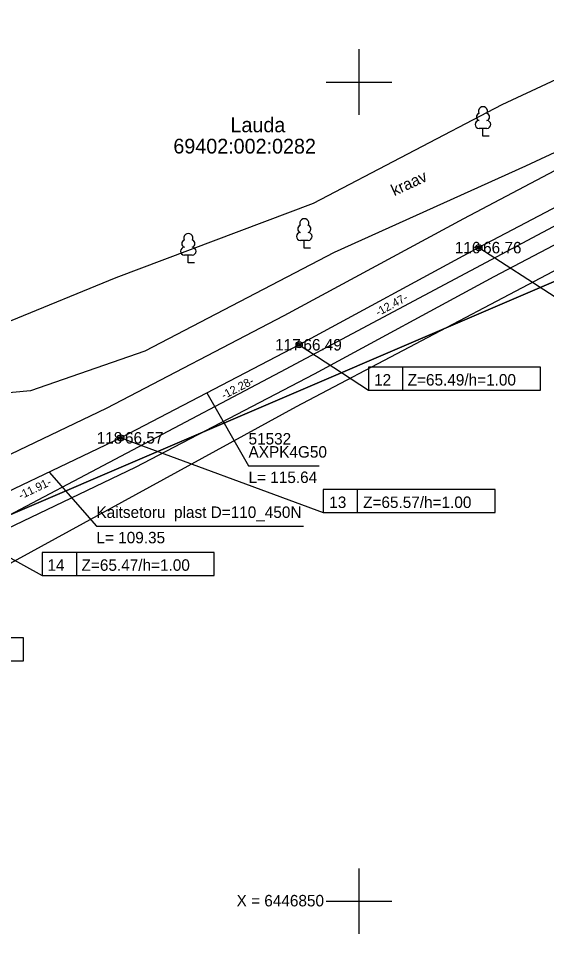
# Model space of a CAD drawing. Extents: x 631415 to 632026, y 6446591 to 6447184.
# Drawn here: x 631829.2 to 631861.5, y 6446848 to 6446903.9 of the extents above; entities that cross this region are included whole.
import ezdxf

# ---------------------------------------------------------------- set-up
doc = ezdxf.new("R2010")
doc.units = 0
for name, color, linetype in [('ABIJOONIS', 7, 'Continuous'), ('JOONSIDE', 7, 'Continuous'), ('KOORDPUNKT', 7, 'Continuous'), ('MOOTKORG', 7, 'Continuous'), ('MOOTMPUNKT', 7, 'Continuous'), ('MOOTNR', 7, 'Continuous'), ('MOOTPIIR', 7, 'Continuous'), ('MPKAABEL', 7, 'Continuous'), ('PIIR', 7, 'Continuous'), ('PUU', 7, 'Continuous'), ('TEE', 7, 'Continuous'), ('VEEKOGU', 7, 'Continuous'), ('VORK', 7, 'Continuous')]:
    doc.layers.add(name, color=color, linetype=linetype)

msp = doc.modelspace()

# ---------------------------------------------------------------- linework, layer by layer
at = {"layer": 'ABIJOONIS'}
for points in [[(631857.317, 6446889.893), (631861.975, 6446886.895), (631872.475, 6446886.895), (631872.475, 6446888.295), (631861.975, 6446888.295), (631861.975, 6446886.895)], [(631846.348, 6446883.964), (631850.573, 6446881.194), (631861.073, 6446881.194), (631861.073, 6446882.594), (631850.573, 6446882.594), (631850.573, 6446881.194)], [(631852.673, 6446881.194), (631852.673, 6446882.594)], [(631835.458, 6446878.282), (631847.818, 6446873.721), (631858.318, 6446873.721), (631858.318, 6446875.121), (631847.818, 6446875.121), (631847.818, 6446873.721)], [(631849.918, 6446873.721), (631849.918, 6446875.121)], [(631824.714, 6446873.148), (631830.668, 6446869.888), (631841.168, 6446869.888), (631841.168, 6446871.288), (631830.668, 6446871.288), (631830.668, 6446869.888)], [(631832.768, 6446869.888), (631832.768, 6446871.288)], [(631814.779, 6446868.775), (631819.027, 6446864.666), (631829.527, 6446864.666), (631829.527, 6446866.066), (631819.027, 6446866.066), (631819.027, 6446864.666)]]:
    msp.add_lwpolyline(points, dxfattribs=at)
at = {"layer": 'KOORDPUNKT'}
for centre, radius in [((631857.317, 6446889.893), 0.188), ((631857.317, 6446889.893), 0.0188), ((631857.317, 6446889.893), 0.0165), ((631857.317, 6446889.893), 0.0143), ((631857.317, 6446889.893), 0.0121), ((631857.317, 6446889.893), 0.00988), ((631857.317, 6446889.893), 0.00766), ((631857.317, 6446889.893), 0.00545), ((631857.317, 6446889.893), 0.00323), ((631846.348, 6446883.964), 0.188), ((631846.348, 6446883.964), 0.0188), ((631846.348, 6446883.964), 0.0165), ((631846.348, 6446883.964), 0.0143), ((631846.348, 6446883.964), 0.0121), ((631846.348, 6446883.964), 0.00988), ((631846.348, 6446883.964), 0.00766), ((631846.348, 6446883.964), 0.00545), ((631846.348, 6446883.964), 0.00323), ((631835.458, 6446878.282), 0.188), ((631835.458, 6446878.282), 0.0188), ((631835.458, 6446878.282), 0.0165), ((631835.458, 6446878.282), 0.0143), ((631835.458, 6446878.282), 0.0121), ((631835.458, 6446878.282), 0.00988), ((631835.458, 6446878.282), 0.00766), ((631835.458, 6446878.282), 0.00545), ((631835.458, 6446878.282), 0.00323)]:
    msp.add_circle(centre, radius, dxfattribs=at)
at = {"layer": 'MOOTMPUNKT'}
for centre in [(631857.317, 6446889.893), (631846.348, 6446883.964), (631835.458, 6446878.282)]:
    msp.add_circle(centre, 0.1, dxfattribs=at)
at = {"layer": 'MOOTPIIR'}
for points in [[(631868.61, 6446898.091), (631856.376, 6446891.658), (631845.41, 6446885.73), (631834.564, 6446880.071), (631823.88, 6446874.966)], [(631825.548, 6446871.33), (631836.352, 6446876.493), (631847.286, 6446882.198), (631858.258, 6446888.128), (631870.37, 6446894.497)]]:
    msp.add_lwpolyline(points, dxfattribs=at)
at = {"layer": 'MPKAABEL'}
for points in [[(631915.109, 6446902.024), (631913.432, 6446901.611), (631908.894, 6446901.168), (631905.126, 6446900.307), (631897.874, 6446900.007), (631893.902, 6446900.652), (631886.963, 6446901.658), (631882.167, 6446901.533), (631878.798, 6446900.53), (631869.49, 6446896.294), (631857.317, 6446889.893), (631846.348, 6446883.964), (631835.458, 6446878.282), (631824.714, 6446873.148), (631814.779, 6446868.775), (631810.555, 6446867.105), (631808.931, 6446867.164), (631807.951, 6446867.885)], [(631908.894, 6446901.168), (631905.126, 6446900.307), (631897.874, 6446900.007), (631893.902, 6446900.652), (631886.963, 6446901.658), (631882.167, 6446901.533), (631878.798, 6446900.53), (631869.49, 6446896.294), (631857.317, 6446889.893), (631846.348, 6446883.964), (631835.458, 6446878.282), (631824.714, 6446873.148), (631814.779, 6446868.775), (631810.555, 6446867.105), (631808.931, 6446867.164), (631807.951, 6446867.885)], [(631840.717, 6446881.026), (631843.257, 6446876.575), (631847.562, 6446876.575)], [(631831.088, 6446876.194), (631833.974, 6446872.894), (631846.608, 6446872.894)]]:
    msp.add_lwpolyline(points, dxfattribs=at)
at = {"layer": 'PIIR'}
msp.add_lwpolyline([(631703.32, 6447073.51), (631739.14, 6446932.62), (631765.7, 6446927.91), (631768.92, 6446858.48), (631773.63, 6446849.98), (631909.29, 6446908.15), (631917.04, 6446911.17), (631914.63, 6446897.83), (631918.04, 6446875.69), (631950.97, 6446855.24), (631895.38, 6446833.33), (631838.29, 6446722.82), (631910.65, 6446603.24), (631901, 6446590.73), (631788.83, 6446607.75), (631721.86, 6446823.59), (631668.57, 6446883.02)], dxfattribs=at)
msp.add_lwpolyline([(631832.38, 6446919.59), (631909.96, 6446910.12), (631909.29, 6446908.15), (631773.63, 6446849.98), (631768.92, 6446858.48), (631765.7, 6446927.91)], close=True, dxfattribs=at)
at = {"layer": 'PUU'}
for p, q in [((631857.807, 6446897.171), (631857.327, 6446897.171)), ((631857.567, 6446896.696), (631857.567, 6446897.171)), ((631857.947, 6446896.696), (631857.567, 6446896.696)), ((631846.9, 6446890.335), (631846.42, 6446890.335)), ((631846.66, 6446889.86), (631846.66, 6446890.335)), ((631847.04, 6446889.86), (631846.66, 6446889.86)), ((631839.822, 6446889.437), (631839.342, 6446889.437)), ((631839.582, 6446888.962), (631839.582, 6446889.437)), ((631839.962, 6446888.962), (631839.582, 6446888.962))]:
    msp.add_line(p, q, dxfattribs=at)
for centre, radius, start, end in [((631857.567, 6446898.216), 0.277, 332.5799, 207.4201), ((631857.397, 6446897.869), 0.233, 109.0217, 253.1415), ((631857.737, 6446897.869), 0.233, 286.8508, 70.9859), ((631857.33, 6446897.408), 0.238, 90.0016, 269.3953), ((631857.804, 6446897.408), 0.238, 270.6047, 89.9984), ((631846.66, 6446891.38), 0.277, 332.5799, 207.4201), ((631846.49, 6446891.033), 0.233, 109.0217, 253.1415), ((631846.83, 6446891.033), 0.233, 286.8508, 70.9859), ((631839.582, 6446890.482), 0.277, 332.5799, 207.4201), ((631846.423, 6446890.572), 0.238, 90.0016, 269.3953), ((631846.897, 6446890.572), 0.238, 270.6047, 89.9984), ((631839.345, 6446889.674), 0.238, 90.0016, 269.3953), ((631839.412, 6446890.135), 0.233, 109.0217, 253.1415), ((631839.752, 6446890.135), 0.233, 286.8508, 70.9859), ((631839.819, 6446889.674), 0.238, 270.6047, 89.9984)]:
    msp.add_arc(centre, radius, start, end, dxfattribs=at)
at = {"layer": 'TEE'}
for points in [[(631796.729, 6446859.885), (631805.456, 6446862.799), (631815.884, 6446867.349), (631827.154, 6446872.797), (631845.205, 6446882.301), (631867.19, 6446894.008), (631878.748, 6446899.638), (631881.149, 6446900.399), (631883.656, 6446900.698), (631886.366, 6446900.701), (631888.706, 6446900.535), (631900.932, 6446898.811), (631903.196, 6446898.777), (631905.656, 6446898.965), (631907.535, 6446899.305), (631909.086, 6446899.955)], [(631907.894, 6446894.496), (631906.825, 6446895.152), (631905.492, 6446895.768), (631900.349, 6446896.437), (631888.676, 6446898.119), (631886.441, 6446898.103), (631884.105, 6446898.048), (631881.912, 6446897.623), (631880.119, 6446897.153), (631867.963, 6446891.64), (631846.156, 6446880.172), (631828.262, 6446870.371), (631816.6, 6446864.938), (631806.215, 6446860.235), (631797.636, 6446857.096)]]:
    msp.add_lwpolyline(points, dxfattribs=at)
at = {"layer": 'VEEKOGU'}
msp.add_lwpolyline([(631795.454, 6446889.264), (631806.1, 6446888.053), (631819.748, 6446885.023), (631828.735, 6446885.429), (631835.174, 6446888.07), (631847.231, 6446892.61), (631858.741, 6446898.637), (631869.862, 6446903.808), (631871.518, 6446903.376), (631871.763, 6446902.893), (631872.014, 6446901.942), (631870.373, 6446899.625), (631860.164, 6446894.865), (631848.484, 6446889.595), (631836.918, 6446883.576), (631829.958, 6446881.152), (631820.466, 6446880.272), (631805.149, 6446883.526), (631796.439, 6446884.94)], dxfattribs=at)
at = {"layer": 'VORK'}
for p, q in [((631850, 6446902), (631850, 6446898)), ((631848, 6446900), (631852, 6446900)), ((631850, 6446852), (631850, 6446848)), ((631848, 6446850), (631852, 6446850))]:
    msp.add_line(p, q, dxfattribs=at)

# ---------------------------------------------------------------- texts
at = {"layer": 'ABIJOONIS'}
for s, p in [('12', (631850.923, 6446881.474)), ('Z=65.49/h=1.00', (631852.971, 6446881.474)), ('13', (631848.186, 6446874.001)), ('Z=65.57/h=1.00', (631850.251, 6446874.001)), ('14', (631830.983, 6446870.168)), ('Z=65.47/h=1.00', (631833.066, 6446870.168))]:
    msp.add_text(s, height=0.7, dxfattribs=at).set_placement(p)
at = {"layer": 'JOONSIDE'}
for s, rotation, p in [('-12.47-', 28.3923, (631851.167, 6446885.688)), ('-12.28-', 27.5539, (631841.753, 6446880.623)), ('-11.91-', 25.5407, (631829.36, 6446874.509))]:
    msp.add_text(s, height=0.5, rotation=rotation, dxfattribs=at).set_placement(p)
at = {"layer": 'MOOTKORG'}
for s, p in [(' 66.76', (631857.317, 6446889.543)), (' 66.49', (631846.348, 6446883.614)), (' 66.57', (631835.458, 6446877.932))]:
    msp.add_text(s, height=0.7, dxfattribs=at).set_placement(p)
at = {"layer": 'MOOTNR'}
for s, p in [('116 ', (631855.847, 6446889.543)), ('117 ', (631844.878, 6446883.614)), ('118 ', (631833.988, 6446877.932))]:
    msp.add_text(s, height=0.7, dxfattribs=at).set_placement(p)
at = {"layer": 'MPKAABEL'}
for s, p in [('51532', (631843.257, 6446877.875)), ('AXPK4G50', (631843.257, 6446877.075)), ('L= 115.64', (631843.257, 6446875.525)), ('Kaitsetoru  plast D=110_450N', (631833.974, 6446873.394)), ('L= 109.35', (631833.974, 6446871.844))]:
    msp.add_text(s, height=0.7, dxfattribs=at).set_placement(p)
at = {"layer": 'PIIR'}
for s, p in [('Lauda', (631842.154, 6446896.936)), ('69402:002:0282', (631838.669, 6446895.638))]:
    msp.add_text(s, height=0.9, rotation=359.9743, dxfattribs=at).set_placement(p)
at = {"layer": 'VEEKOGU'}
msp.add_text('kraav', height=0.7, rotation=25.031, dxfattribs=at).set_placement((631852.157, 6446893.026))
at = {"layer": 'VORK'}
msp.add_text('X = 6446850', height=0.7, dxfattribs=at).set_placement((631842.529, 6446849.683))

doc.saveas('drawing.dxf')
